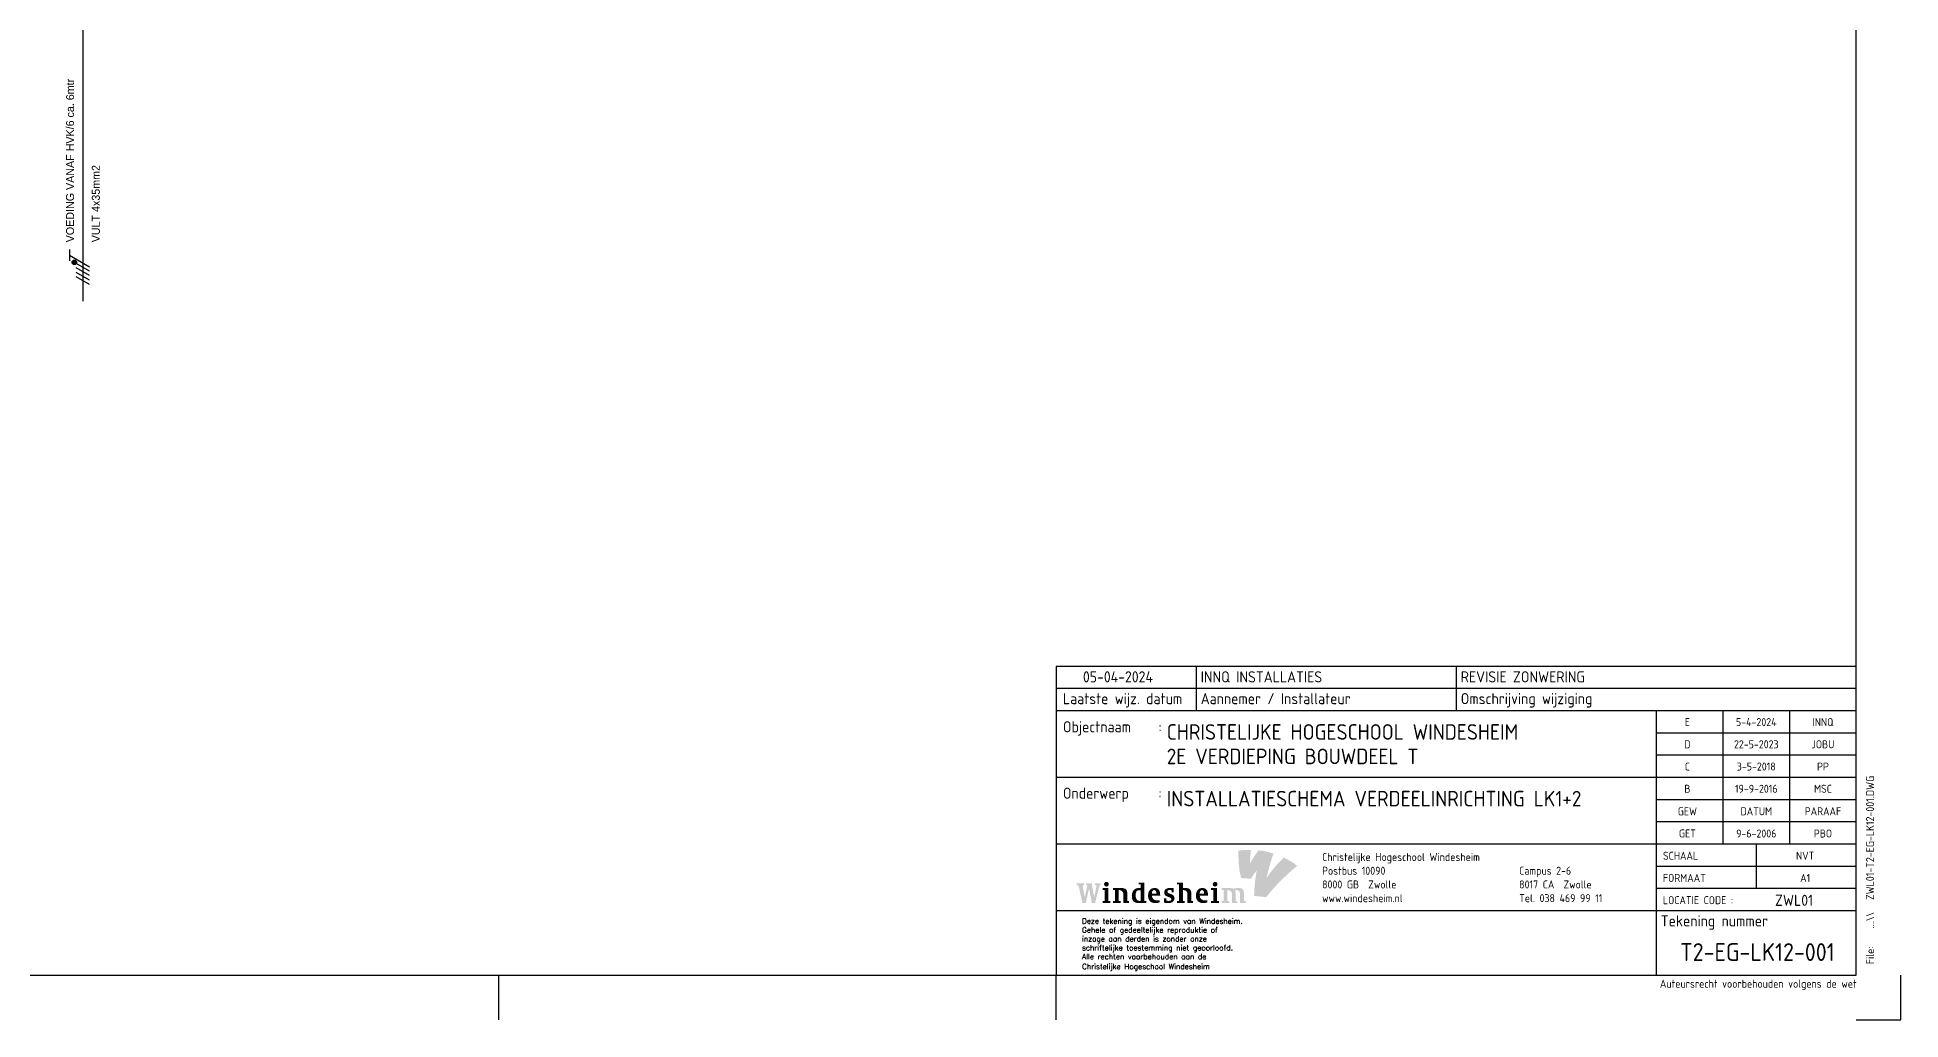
# Model space of a CAD drawing. Header units: millimetres. Extents: x 0 to 841, y 0 to 594.
# Drawn here: x 421.7 to 841, y 0 to 221.1 of the extents above; entities that cross this region are included whole.
import ezdxf
from ezdxf.enums import TextEntityAlignment as Align

# ---------------------------------------------------------------- set-up
doc = ezdxf.new("R2010")
doc.units = ezdxf.units.MM
doc.layers.get('0').update_dxf_attribs({"linetype": 'CONTINUOUS'})
for name, color, linetype in [('00att018', 1, 'CONTINUOUS'), ('00att025', 2, 'CONTINUOUS'), ('00att035', 3, 'CONTINUOUS'), ('00att050', 4, 'CONTINUOUS'), ('00kad018', 1, 'CONTINUOUS'), ('00kad025', 2, 'CONTINUOUS'), ('00kad070', 5, 'CONTINUOUS'), ('BL$2----_KADER', 7, 'CONTINUOUS'), ('BL$4----_STEMPEL', 7, 'CONTINUOUS'), ('EL$1----', 3, 'CONTINUOUS'), ('LAAG_1', 160, 'CONTINUOUS')]:
    doc.layers.add(name, color=color, linetype=linetype)
doc.styles.add('BURO-018', font='BUROFONT', dxfattribs={"height": 1.8})
doc.styles.add('EDU', font='ROMANS.SHX', dxfattribs={"height": 2.5})
doc.styles.add('ISO', font='isocp.shx')

# ---------------------------------------------------------------- blocks, each defined once
blk = doc.blocks.new('HL3')
at = {"color": 0, "linetype": 'Continuous'}
for p, q in [((-3, 6.98), (-3, 4.48)), ((-3, 5.73), (1.5, 3.13)), ((1.5, 2.13), (-1.5, 3.87)), ((1.5, 1.13), (-1.5, 2.87)), ((1.5, 0.13), (-1.5, 1.87)), ((1.5, -0.87), (-1.5, 0.87))]:
    blk.add_line(p, q, dxfattribs=at)
at = {"color": 0, "linetype": 'Continuous', "const_width": 0.5}
blk.add_lwpolyline([(-1.68, 4.12, 1), (-2.18, 4.12, 1)], format="xyb", close=True, dxfattribs=at)
at = {"color": 0, "linetype": 'Continuous'}
blk.add_circle((-1.93, 4.12), 0.5, dxfattribs=at)
blk = doc.blocks.new('a1-windesheim-hor')
at = {"layer": '00kad018', "color": 1}
for p, q in [((525.5, 10), (525.5, 0)), ((651, 0), (651, 10)), ((841, 0), (841, 10)), ((831, 0), (841, 0))]:
    blk.add_line(p, q, dxfattribs=at)
at = {"layer": '00kad070', "color": 5}
for p, q in [((831, 10), (831, 584)), ((20, 10), (831, 10))]:
    blk.add_line(p, q, dxfattribs=at)
at = {"layer": '00att018', "color": 1, "style": 'ISO'}
blk.add_text('Auteursrecht voorbehouden volgens de wet', height=1.8, dxfattribs=at).set_placement((831.08, 7.2), align=Align.RIGHT)
blk = doc.blocks.new('AI9-BLK4')
at = {"layer": 'LAAG_1'}
h = blk.add_hatch(color=40, dxfattribs=at)
edge = h.paths.add_edge_path()
edge.add_spline(control_points=[(7.13, 7.18), (4.76, 4.71), (2.6, 2.64), (-0.67, -2.09), (0, 0.48), (1.33, 5.88), (2.58, 8.98), (0.66, 9.66), (-2.22, 10.26), (-4.13, 10.42), (-5.47, 8.84), (-7.52, 5.49), (-8.07, 4.43), (-8, 6.89), (-7.74, 9.27), (-7.64, 10.61), (-9.57, 10.7), (-11, 10.61), (-13.21, 10.31), (-13.29, 6), (-13.05, 2.03), (-12.01, -2), (-10.76, -2.09), (-7.6, -2.36), (-7.6, -2.36), (-7.12, -1.66), (-6.13, -0.03), (-4.98, 1.41), (-5.44, -0.9), (-5.87, -4.06), (-6.06, -7.16), (-6.12, -8.14), (-6.15, -9.12), (-6.16, -10.06), (-4.67, -10.18), (-0.96, -10.58), (-0.72, -10.61), (-0.72, -10.61), (-0.71, -10.6), (-0.71, -10.6), (-0.7, -10.59), (-0.7, -10.58), (-0.69, -10.58), (0.69, -8.77), (2.26, -6.96), (3.63, -5.5), (4.7, -4.37), (5.74, -3.33), (6.72, -2.37), (9.27, 0.11), (11.5, 2.08), (13.21, 3.49), (11.03, 5.13), (9.48, 6.13), (7.13, 7.18)], knot_values=[0, 0, 0, 0, 1, 1, 1, 2, 2, 2, 3, 3, 3, 4, 4, 4, 5, 5, 5, 6, 6, 6, 7, 7, 7, 8, 8, 8, 9, 9, 9, 10, 10, 10, 11, 11, 11, 12, 12, 12, 13, 13, 13, 14, 14, 14, 15, 15, 15, 16, 16, 16, 17, 17, 17, 18, 18, 18, 18], degree=3, periodic=0)
h = blk.add_hatch(color=154, dxfattribs=at)
edge = h.paths.add_edge_path()
edge.add_spline(control_points=[(-0.71, -10.6), (-0.71, -10.6), (-0.71, -10.6), (-0.71, -10.6), (-0.74, -10.63), (-0.72, -10.62), (-0.71, -10.6)], knot_values=[0, 0, 0, 0, 1, 1, 1, 2, 2, 2, 2], degree=3, periodic=0)
h = blk.add_hatch(color=154, dxfattribs=at)
edge = h.paths.add_edge_path()
edge.add_spline(control_points=[(-0.71, -10.6), (-0.71, -10.6), (-0.7, -10.6), (-0.7, -10.6), (-0.67, -10.57), (-0.69, -10.59), (-0.71, -10.6)], knot_values=[0, 0, 0, 0, 1, 1, 1, 2, 2, 2, 2], degree=3, periodic=0)
blk = doc.blocks.new('AI9-BLK3')
at = {"layer": 'LAAG_1'}
h = blk.add_hatch(color=154, dxfattribs=at)
edge = h.paths.add_edge_path()
edge.add_spline(control_points=[(-27.78, 3.24), (-27.78, 3.24), (-29.75, -4.72), (-29.75, -4.72), (-29.75, -4.72), (-31.22, -4.72), (-31.22, -4.72), (-31.22, -4.72), (-32.46, 1.79), (-32.46, 1.79), (-32.46, 1.79), (-33.95, -4.72), (-33.95, -4.72), (-33.95, -4.72), (-35.41, -4.72), (-35.41, -4.72), (-35.41, -4.72), (-37.24, 3.24), (-37.24, 3.24), (-37.24, 3.24), (-38.03, 3.24), (-38.03, 3.24), (-38.03, 3.24), (-38.03, 4.16), (-38.03, 4.16), (-38.03, 4.16), (-34.81, 4.16), (-34.81, 4.16), (-34.81, 4.16), (-34.81, 3.24), (-34.81, 3.24), (-34.81, 3.24), (-35.38, 3.24), (-35.38, 3.24), (-35.38, 3.24), (-34.43, -2.11), (-34.43, -2.11), (-34.43, -2.11), (-33.18, 3.26), (-33.18, 3.26), (-33.18, 3.26), (-33.73, 3.26), (-33.73, 3.26), (-33.73, 3.26), (-33.73, 4.16), (-33.73, 4.16), (-33.73, 4.16), (-31.32, 4.16), (-31.32, 4.16), (-31.32, 4.16), (-30.15, -2.11), (-30.15, -2.11), (-30.15, -2.11), (-29.03, 3.24), (-29.03, 3.24), (-29.03, 3.24), (-29.84, 3.24), (-29.84, 3.24), (-29.84, 3.24), (-29.84, 4.16), (-29.84, 4.16), (-29.84, 4.16), (-27.18, 4.16), (-27.18, 4.16), (-27.18, 4.16), (-27.18, 3.24), (-27.18, 3.24), (-27.18, 3.24), (-27.78, 3.24), (-27.78, 3.24)], knot_values=[0, 0, 0, 0, 1, 1, 1, 2, 2, 2, 3, 3, 3, 4, 4, 4, 5, 5, 5, 6, 6, 6, 7, 7, 7, 8, 8, 8, 9, 9, 9, 10, 10, 10, 11, 11, 11, 12, 12, 12, 13, 13, 13, 14, 14, 14, 15, 15, 15, 16, 16, 16, 17, 17, 17, 18, 18, 18, 19, 19, 19, 20, 20, 20, 21, 21, 21, 22, 22, 22, 23, 23, 23, 23], degree=3, periodic=0)
h = blk.add_hatch(color=154, dxfattribs=at)
edge = h.paths.add_edge_path()
edge.add_spline(control_points=[(-26.42, -4.7), (-26.42, -4.7), (-26.42, -3.87), (-26.42, -3.87), (-26.42, -3.87), (-25.47, -3.87), (-25.47, -3.87), (-25.47, -3.87), (-25.47, 1.17), (-25.47, 1.17), (-25.47, 1.17), (-26.42, 1.17), (-26.42, 1.17), (-26.42, 1.17), (-26.42, 1.99), (-26.42, 1.99), (-26.42, 1.99), (-23.75, 1.99), (-23.75, 1.99), (-23.75, 1.99), (-23.75, -3.87), (-23.75, -3.87), (-23.75, -3.87), (-22.88, -3.87), (-22.88, -3.87), (-22.88, -3.87), (-22.88, -4.7), (-22.88, -4.7), (-22.88, -4.7), (-26.42, -4.7), (-26.42, -4.7)], knot_values=[0, 0, 0, 0, 1, 1, 1, 2, 2, 2, 3, 3, 3, 4, 4, 4, 5, 5, 5, 6, 6, 6, 7, 7, 7, 8, 8, 8, 9, 9, 9, 10, 10, 10, 10], degree=3, periodic=0)
edge = h.paths.add_edge_path()
edge.add_spline(control_points=[(-24.66, 2.67), (-25.25, 2.67), (-25.71, 3.15), (-25.71, 3.74), (-25.71, 4.33), (-25.25, 4.79), (-24.66, 4.79), (-24.07, 4.79), (-23.58, 4.33), (-23.58, 3.74), (-23.58, 3.15), (-24.07, 2.67), (-24.66, 2.67)], knot_values=[0, 0, 0, 0, 1, 1, 1, 2, 2, 2, 3, 3, 3, 4, 4, 4, 4], degree=3, periodic=0)
h = blk.add_hatch(color=154, dxfattribs=at)
edge = h.paths.add_edge_path()
edge.add_spline(control_points=[(-17.02, -4.7), (-17.02, -4.7), (-17.02, -0.94), (-17.02, -0.94), (-17.02, -0.3), (-17.19, 0.21), (-17.5, 0.52), (-17.87, 0.9), (-18.34, 1.07), (-18.89, 1.07), (-18.95, 1.07), (-19.03, 1.07), (-19.09, 1.06), (-19.09, 1.06), (-19.09, -3.87), (-19.09, -3.87), (-19.09, -3.87), (-18.24, -3.87), (-18.24, -3.87), (-18.24, -3.87), (-18.24, -4.7), (-18.24, -4.7), (-18.24, -4.7), (-21.72, -4.7), (-21.72, -4.7), (-21.72, -4.7), (-21.72, -3.87), (-21.72, -3.87), (-21.72, -3.87), (-20.8, -3.87), (-20.8, -3.87), (-20.8, -3.87), (-20.8, 1.17), (-20.8, 1.17), (-20.8, 1.17), (-21.72, 1.17), (-21.72, 1.17), (-21.72, 1.17), (-21.72, 1.99), (-21.72, 1.99), (-21.72, 1.99), (-19.44, 1.99), (-19.44, 1.99), (-19.15, 1.99), (-18.89, 2.03), (-18.56, 2.03), (-16.96, 2.03), (-16.32, 1.86), (-15.88, 1.41), (-15.46, 1), (-15.3, 0.57), (-15.3, -0.15), (-15.3, -0.15), (-15.3, -3.87), (-15.3, -3.87), (-15.3, -3.87), (-14.5, -3.87), (-14.5, -3.87), (-14.5, -3.87), (-14.5, -4.7), (-14.5, -4.7), (-14.5, -4.7), (-17.02, -4.7), (-17.02, -4.7)], knot_values=[0, 0, 0, 0, 1, 1, 1, 2, 2, 2, 3, 3, 3, 4, 4, 4, 5, 5, 5, 6, 6, 6, 7, 7, 7, 8, 8, 8, 9, 9, 9, 10, 10, 10, 11, 11, 11, 12, 12, 12, 13, 13, 13, 14, 14, 14, 15, 15, 15, 16, 16, 16, 17, 17, 17, 18, 18, 18, 19, 19, 19, 20, 20, 20, 21, 21, 21, 21], degree=3, periodic=0)
h = blk.add_hatch(color=154, dxfattribs=at)
edge = h.paths.add_edge_path(flags=16)
edge.add_spline(control_points=[(-6.76, -4.7), (-6.76, -4.7), (-6.76, -3.87), (-6.76, -3.87), (-6.76, -3.87), (-7.62, -3.87), (-7.62, -3.87), (-7.62, -3.87), (-7.62, 4.46), (-7.62, 4.46), (-7.62, 4.46), (-10.2, 4.46), (-10.2, 4.46), (-10.2, 4.46), (-10.2, 3.64), (-10.2, 3.64), (-10.2, 3.64), (-9.32, 3.64), (-9.32, 3.64), (-9.32, 3.64), (-9.32, 1.95), (-9.32, 1.95), (-9.59, 2), (-9.79, 2.04), (-10.19, 2.04), (-11.95, 2.04), (-13.23, 0.68), (-13.23, -1.45), (-13.23, -3.83), (-12.29, -4.77), (-10.28, -4.77), (-9.86, -4.77), (-9.32, -4.7), (-9.12, -4.7), (-9.12, -4.7), (-6.76, -4.7), (-6.76, -4.7)], knot_values=[0, 0, 0, 0, 1, 1, 1, 2, 2, 2, 3, 3, 3, 4, 4, 4, 5, 5, 5, 6, 6, 6, 7, 7, 7, 8, 8, 8, 9, 9, 9, 10, 10, 10, 11, 11, 11, 12, 12, 12, 12], degree=3, periodic=0)
edge = h.paths.add_edge_path()
edge.add_spline(control_points=[(-9.28, -3.73), (-9.49, -3.76), (-9.62, -3.78), (-9.79, -3.78), (-10.77, -3.78), (-11.52, -3.12), (-11.52, -1.21), (-11.52, 0.4), (-10.88, 1.06), (-10, 1.06), (-9.71, 1.06), (-9.48, 1.02), (-9.28, 0.97), (-9.28, 0.97), (-9.28, -3.73), (-9.28, -3.73)], knot_values=[0, 0, 0, 0, 1, 1, 1, 2, 2, 2, 3, 3, 3, 4, 4, 4, 5, 5, 5, 5], degree=3, periodic=0)
h = blk.add_hatch(color=154, dxfattribs=at)
edge = h.paths.add_edge_path(flags=16)
edge.add_spline(control_points=[(-0.43, -1.4), (-0.43, 1.03), (-1.16, 2.05), (-3.05, 2.05), (-4.8, 2.05), (-5.93, 0.7), (-5.93, -1.35), (-5.93, -3.59), (-4.75, -4.76), (-2.66, -4.76), (-1.92, -4.76), (-1.25, -4.65), (-0.71, -4.43), (-0.71, -4.43), (-0.71, -3.47), (-0.71, -3.47), (-1.15, -3.57), (-1.59, -3.59), (-2.01, -3.59), (-3.43, -3.59), (-4.18, -2.54), (-4.18, -1.4), (-4.18, -1.4), (-0.43, -1.4), (-0.43, -1.4)], knot_values=[0, 0, 0, 0, 1, 1, 1, 2, 2, 2, 3, 3, 3, 4, 4, 4, 5, 5, 5, 6, 6, 6, 7, 7, 7, 8, 8, 8, 8], degree=3, periodic=0)
edge = h.paths.add_edge_path()
edge.add_spline(control_points=[(-2.19, -0.48), (-2.19, -0.48), (-4.21, -0.48), (-4.21, -0.48), (-4.21, 0.48), (-3.76, 1.08), (-3.17, 1.08), (-2.58, 1.08), (-2.19, 0.63), (-2.19, -0.48)], knot_values=[0, 0, 0, 0, 1, 1, 1, 2, 2, 2, 3, 3, 3, 3], degree=3, periodic=0)
h = blk.add_hatch(color=154, dxfattribs=at)
edge = h.paths.add_edge_path()
edge.add_spline(control_points=[(3.18, -4.79), (2.42, -4.79), (1.53, -4.63), (1.31, -4.55), (1.31, -4.55), (1.31, -2.67), (1.31, -2.67), (1.31, -2.67), (2.34, -2.67), (2.34, -2.67), (2.34, -2.67), (2.34, -3.62), (2.34, -3.62), (2.58, -3.7), (2.94, -3.79), (3.32, -3.79), (4.14, -3.79), (4.53, -3.52), (4.53, -3.03), (4.53, -2.53), (4.09, -2.3), (3.53, -2.1), (3.53, -2.1), (2.71, -1.81), (2.71, -1.81), (1.84, -1.5), (1.32, -0.99), (1.32, 0.08), (1.32, 1.19), (2.31, 2.08), (3.93, 2.08), (4.57, 2.08), (5.29, 2), (5.66, 1.88), (5.66, 1.88), (5.66, 0.04), (5.66, 0.04), (5.66, 0.04), (4.69, 0.04), (4.69, 0.04), (4.69, 0.04), (4.69, 1), (4.69, 1), (4.43, 1.07), (4.17, 1.11), (3.89, 1.11), (3.16, 1.11), (2.8, 0.83), (2.8, 0.37), (2.8, -0.04), (3.05, -0.24), (3.64, -0.43), (3.64, -0.43), (4.44, -0.7), (4.44, -0.7), (5.37, -1.01), (6, -1.57), (6, -2.6), (6, -4), (4.84, -4.79), (3.18, -4.79)], knot_values=[0, 0, 0, 0, 1, 1, 1, 2, 2, 2, 3, 3, 3, 4, 4, 4, 5, 5, 5, 6, 6, 6, 7, 7, 7, 8, 8, 8, 9, 9, 9, 10, 10, 10, 11, 11, 11, 12, 12, 12, 13, 13, 13, 14, 14, 14, 15, 15, 15, 16, 16, 16, 17, 17, 17, 18, 18, 18, 19, 19, 19, 20, 20, 20, 20], degree=3, periodic=0)
h = blk.add_hatch(color=154, dxfattribs=at)
edge = h.paths.add_edge_path()
edge.add_spline(control_points=[(11.81, -4.7), (11.81, -4.7), (11.81, -1.02), (11.81, -1.02), (11.81, -0.32), (11.67, 0.19), (11.34, 0.52), (10.95, 0.91), (10.48, 1.07), (9.97, 1.07), (9.88, 1.07), (9.79, 1.06), (9.75, 1.06), (9.75, 1.06), (9.75, -3.87), (9.75, -3.87), (9.75, -3.87), (10.59, -3.87), (10.59, -3.87), (10.59, -3.87), (10.59, -4.7), (10.59, -4.7), (10.59, -4.7), (7.11, -4.7), (7.11, -4.7), (7.11, -4.7), (7.11, -3.87), (7.11, -3.87), (7.11, -3.87), (8.03, -3.87), (8.03, -3.87), (8.03, -3.87), (8.03, 3.64), (8.03, 3.64), (8.03, 3.64), (7.16, 3.64), (7.16, 3.64), (7.16, 3.64), (7.16, 4.46), (7.16, 4.46), (7.16, 4.46), (9.75, 4.46), (9.75, 4.46), (9.75, 4.46), (9.75, 1.99), (9.75, 1.99), (9.93, 2), (10.23, 2.03), (10.54, 2.03), (11.88, 2.03), (12.52, 1.84), (12.96, 1.4), (13.39, 0.97), (13.53, 0.51), (13.53, -0.15), (13.53, -0.15), (13.53, -3.87), (13.53, -3.87), (13.53, -3.87), (14.34, -3.87), (14.34, -3.87), (14.34, -3.87), (14.34, -4.7), (14.34, -4.7), (14.34, -4.7), (11.81, -4.7), (11.81, -4.7)], knot_values=[0, 0, 0, 0, 1, 1, 1, 2, 2, 2, 3, 3, 3, 4, 4, 4, 5, 5, 5, 6, 6, 6, 7, 7, 7, 8, 8, 8, 9, 9, 9, 10, 10, 10, 11, 11, 11, 12, 12, 12, 13, 13, 13, 14, 14, 14, 15, 15, 15, 16, 16, 16, 17, 17, 17, 18, 18, 18, 19, 19, 19, 20, 20, 20, 21, 21, 21, 22, 22, 22, 22], degree=3, periodic=0)
h = blk.add_hatch(color=154, dxfattribs=at)
edge = h.paths.add_edge_path(flags=16)
edge.add_spline(control_points=[(21.09, -1.4), (21.09, 1.03), (20.36, 2.05), (18.47, 2.05), (16.72, 2.05), (15.6, 0.7), (15.6, -1.35), (15.6, -3.59), (16.77, -4.76), (18.87, -4.76), (19.6, -4.76), (20.27, -4.65), (20.81, -4.43), (20.81, -4.43), (20.81, -3.47), (20.81, -3.47), (20.37, -3.57), (19.93, -3.59), (19.52, -3.59), (18.09, -3.59), (17.35, -2.54), (17.35, -1.4), (17.35, -1.4), (21.09, -1.4), (21.09, -1.4)], knot_values=[0, 0, 0, 0, 1, 1, 1, 2, 2, 2, 3, 3, 3, 4, 4, 4, 5, 5, 5, 6, 6, 6, 7, 7, 7, 8, 8, 8, 8], degree=3, periodic=0)
edge = h.paths.add_edge_path()
edge.add_spline(control_points=[(19.33, -0.48), (19.33, -0.48), (17.31, -0.48), (17.31, -0.48), (17.31, 0.48), (17.76, 1.08), (18.35, 1.08), (18.94, 1.08), (19.33, 0.63), (19.33, -0.48)], knot_values=[0, 0, 0, 0, 1, 1, 1, 2, 2, 2, 3, 3, 3, 3], degree=3, periodic=0)
h = blk.add_hatch(color=154, dxfattribs=at)
edge = h.paths.add_edge_path()
edge.add_spline(control_points=[(22.47, -4.7), (22.47, -4.7), (22.47, -3.87), (22.47, -3.87), (22.47, -3.87), (23.42, -3.87), (23.42, -3.87), (23.42, -3.87), (23.42, 1.17), (23.42, 1.17), (23.42, 1.17), (22.47, 1.17), (22.47, 1.17), (22.47, 1.17), (22.47, 1.99), (22.47, 1.99), (22.47, 1.99), (25.13, 1.99), (25.13, 1.99), (25.13, 1.99), (25.13, -3.87), (25.13, -3.87), (25.13, -3.87), (26, -3.87), (26, -3.87), (26, -3.87), (26, -4.7), (26, -4.7), (26, -4.7), (22.47, -4.7), (22.47, -4.7)], knot_values=[0, 0, 0, 0, 1, 1, 1, 2, 2, 2, 3, 3, 3, 4, 4, 4, 5, 5, 5, 6, 6, 6, 7, 7, 7, 8, 8, 8, 9, 9, 9, 10, 10, 10, 10], degree=3, periodic=0)
edge = h.paths.add_edge_path()
edge.add_spline(control_points=[(24.23, 2.67), (23.64, 2.67), (23.18, 3.15), (23.18, 3.74), (23.18, 4.33), (23.64, 4.79), (24.23, 4.79), (24.82, 4.79), (25.31, 4.33), (25.31, 3.74), (25.31, 3.15), (24.82, 2.67), (24.23, 2.67)], knot_values=[0, 0, 0, 0, 1, 1, 1, 2, 2, 2, 3, 3, 3, 4, 4, 4, 4], degree=3, periodic=0)
h = blk.add_hatch(color=154, dxfattribs=at)
edge = h.paths.add_edge_path()
edge.add_spline(control_points=[(35.52, -4.7), (35.52, -4.7), (35.52, -0.89), (35.52, -0.89), (35.52, -0.3), (35.34, 0.21), (35.04, 0.52), (34.66, 0.9), (34.24, 1.07), (33.55, 1.07), (33.41, 1.07), (33.28, 1.05), (33.17, 1.03), (33.4, 0.83), (33.52, 0.35), (33.52, -0.07), (33.52, -0.07), (33.52, -3.87), (33.52, -3.87), (33.52, -3.87), (34.3, -3.87), (34.3, -3.87), (34.3, -3.87), (34.3, -4.7), (34.3, -4.7), (34.3, -4.7), (31.82, -4.7), (31.82, -4.7), (31.82, -4.7), (31.82, -0.89), (31.82, -0.89), (31.82, -0.18), (31.64, 0.24), (31.34, 0.53), (30.95, 0.92), (30.5, 1.07), (30.01, 1.07), (29.96, 1.07), (29.9, 1.06), (29.8, 1.06), (29.8, 1.06), (29.8, -3.87), (29.8, -3.87), (29.8, -3.87), (30.64, -3.87), (30.64, -3.87), (30.64, -3.87), (30.64, -4.7), (30.64, -4.7), (30.64, -4.7), (27.17, -4.7), (27.17, -4.7), (27.17, -4.7), (27.17, -3.87), (27.17, -3.87), (27.17, -3.87), (28.09, -3.87), (28.09, -3.87), (28.09, -3.87), (28.09, 1.17), (28.09, 1.17), (28.09, 1.17), (27.17, 1.17), (27.17, 1.17), (27.17, 1.17), (27.17, 1.99), (27.17, 1.99), (27.17, 1.99), (29.58, 1.99), (29.58, 1.99), (29.86, 1.99), (30.2, 2.03), (30.42, 2.03), (31.35, 2.03), (31.94, 1.93), (32.49, 1.67), (32.96, 1.86), (33.67, 2.01), (34.45, 2.01), (35.63, 2.01), (36.25, 1.82), (36.67, 1.4), (37.08, 0.99), (37.23, 0.53), (37.23, -0.08), (37.23, -0.08), (37.23, -3.87), (37.23, -3.87), (37.23, -3.87), (38.03, -3.87), (38.03, -3.87), (38.03, -3.87), (38.03, -4.7), (38.03, -4.7), (38.03, -4.7), (35.52, -4.7), (35.52, -4.7)], knot_values=[0, 0, 0, 0, 1, 1, 1, 2, 2, 2, 3, 3, 3, 4, 4, 4, 5, 5, 5, 6, 6, 6, 7, 7, 7, 8, 8, 8, 9, 9, 9, 10, 10, 10, 11, 11, 11, 12, 12, 12, 13, 13, 13, 14, 14, 14, 15, 15, 15, 16, 16, 16, 17, 17, 17, 18, 18, 18, 19, 19, 19, 20, 20, 20, 21, 21, 21, 22, 22, 22, 23, 23, 23, 24, 24, 24, 25, 25, 25, 26, 26, 26, 27, 27, 27, 28, 28, 28, 29, 29, 29, 30, 30, 30, 31, 31, 31, 32, 32, 32, 32], degree=3, periodic=0)
blk = doc.blocks.new('CHW_ONDERHOEK')
at = {"layer": '00kad025', "color": 2}
for p, q in [((-190, 79.5), (-190, 69.5)), ((-10, 79.5), (-190, 79.5)), ((-158.5, 79.5), (-158.5, 69.5)), ((-100, 79.5), (-100, 69.5)), ((-10, 74.5), (-190, 74.5)), ((-40, 69.5), (-40, 39.5)), ((-25, 69.5), (-25, 39.5)), ((-10, 64.5), (-55, 64.5)), ((-10, 59.5), (-55, 59.5)), ((-10, 54.5), (-55, 54.5)), ((-10, 49.5), (-55, 49.5)), ((-32.5, 39.5), (-32.5, 34.5)), ((-32.5, 34.5), (-32.5, 29.5))]:
    blk.add_line(p, q, dxfattribs=at)
at = {"layer": '00kad070', "color": 5}
for p, q in [((-10, 69.5), (-190, 69.5)), ((-190, 69.5), (-190, 10)), ((-55, 69.5), (-55, 10)), ((-55, 54.5), (-190, 54.5)), ((-10, 44.5), (-55, 44.5)), ((-10, 39.5), (-190, 39.5)), ((-10, 34.5), (-55, 34.5)), ((-10, 29.5), (-55, 29.5)), ((-55, 24.5), (-190, 24.5)), ((-10, 24.5), (-55, 24.5))]:
    blk.add_line(p, q, dxfattribs=at)
at = {"color": 7, "xscale": 0.5, "yscale": 0.5, "zscale": 0.5}
for name, p in [('AI9-BLK4', (-142.4, 32.89)), ('AI9-BLK3', (-166.39, 28.63))]:
    blk.add_blockref(name, p, dxfattribs=at)
at = {"color": 1, "style": 'ISO'}
for s, p in [('Christelijke Hogeschool Windesheim', (-130.19, 35.71)), ('Postbus 10090', (-130.19, 32.63)), ('Campus 2-6', (-85.85, 32.63)), ('8000 GB  Zwolle', (-130.19, 29.54)), ('8017 CA  Zwolle', (-85.85, 29.54)), ('www.windesheim.nl', (-130.19, 26.45)), ('Tel. 038 469 99 11', (-85.85, 26.45))]:
    blk.add_text(s, height=1.8, dxfattribs=at).set_placement(p)
at = {"layer": '00att018', "color": 1, "style": 'ISO'}
for s, p in [('GEW', (-48, 46)), ('DATUM', (-32.5, 46)), ('PARAAF', (-17.5, 46)), ('GET', (-48, 41))]:
    blk.add_text(s, height=1.8, dxfattribs=at).set_placement(p, align=Align.CENTER)
for s, p in [('SCHAAL', (-53.5, 36)), ('FORMAAT', (-53.5, 31))]:
    blk.add_text(s, height=1.8, dxfattribs=at).set_placement(p)
at = {"layer": '00att018', "color": 1, "linetype": 'Continuous', "style": 'EDU'}
for s, p in [('Deze tekening is eigendom van Windesheim.', (-184.2, 21.6)), ('Gehele of gedeeltelijke reproduktie of', (-184.2, 19.6)), ('inzage aan derden is zonder onze', (-184.2, 17.6)), ('schriftelijke toestemming niet geoorloofd.', (-184.2, 15.6)), ('Alle rechten voorbehouden aan de', (-184.2, 13.6)), ('Christelijke Hogeschool Windesheim', (-184.2, 11.38))]:
    blk.add_text(s, height=1.2, dxfattribs=at).set_placement(p)
at = {"layer": '00att018', "color": 1, "style": 'ISO', "width": 0.9}
blk.add_text('....\\\\', height=1.8, rotation=90, dxfattribs=at).set_placement((-6, 20.5))
at = {"layer": '00att018', "color": 1, "style": 'ISO'}
blk.add_text('File:', height=1.8, rotation=90, dxfattribs=at).set_placement((-6, 12.5))
for tag, p in [('WZ_CODED', (-48, 66.07)), ('WZ_DATUMD', (-32.5, 66.07)), ('WZ_WZGOEDD', (-17.5, 66.07)), ('WZ_CODEC', (-48, 61.07)), ('WZ_DATUMC', (-32.5, 61.07)), ('WZ_WZGOEDC', (-17.5, 61.07)), ('WZ_CODEB', (-48, 56.07)), ('WZ_DATUMB', (-32.5, 56.07)), ('WZ_WZGOEDB', (-17.5, 56.07)), ('WZ_CODEA', (-48, 51.07)), ('WZ_DATUMA', (-32.5, 51.07)), ('WZ_WZGOEDA', (-17.5, 51.07)), ('TKDATCREAT', (-32.5, 41)), ('TKINIT', (-17.5, 41)), ('TKSCHAAL', (-21.5, 36)), ('TKFORMAAT', (-21.5, 31))]:
    blk.add_attdef(tag, text='', height=1.8, dxfattribs=at).set_placement(p, align=Align.CENTER)
blk.add_attdef('DWGNAME', (-6, 26.93), '', height=1.8, rotation=90, dxfattribs=at)
at = {"layer": '00att025', "color": 2, "style": 'ISO'}
for s, p in [('Objectnaam', (-188.5, 64.67)), ('Onderwerp', (-188.5, 49.72)), ('Tekening nummer', (-54, 21))]:
    blk.add_text(s, height=2.5, dxfattribs=at).set_placement(p)
at = {"layer": '00att025', "style": 'ISO'}
for p in [(-167.02, 64.67), (-167.02, 49.78)]:
    blk.add_text(':', height=2.5, dxfattribs=at).set_placement(p)
at = {"layer": '00att025', "color": 1, "style": 'ISO'}
blk.add_text('LOCATIE CODE :', height=1.8, dxfattribs=at).set_placement((-53.5, 26))
at = {"layer": '00att025', "color": 2, "style": 'ISO'}
for tag, p in [('WZ_DATUM', (-184, 75.9)), ('WZ_AANNEMER_INSTALATEUR', (-157.5, 75.9)), ('WZ_OMSCHR', (-99, 75.9))]:
    blk.add_attdef(tag, p, '', height=2.5, dxfattribs=at)
at = {"layer": '00att025', "color": 3, "style": 'ISO'}
blk.add_attdef('TKVRIJ2', text='', height=2.5, dxfattribs=at).set_placement((-24, 25.62), align=Align.CENTER)
at = {"layer": '00att035', "color": 3, "style": 'ISO'}
for s, p in [('Laatste wijz. datum', (-188.5, 71)), ('Aannemer / Installateur', (-157.5, 71)), ('Omschrijving wijziging', (-99, 71))]:
    blk.add_text(s, height=2.5, dxfattribs=at).set_placement(p)
for tag, p in [('PROMSCHR', (-165.14, 63)), ('TK1OMSCHR', (-165.14, 57.5)), ('TK2OMSCHR', (-165.14, 48)), ('TKVRIJ1', (-165.14, 42.5))]:
    blk.add_attdef(tag, p, '', height=3.5, dxfattribs=at)
at = {"layer": '00att050', "color": 4, "style": 'ISO'}
blk.add_attdef('TKFASE', text='', height=5, dxfattribs=at).set_placement((-14.5, 82), align=Align.RIGHT)
blk.add_attdef('TKTEKNR', text='', height=5, dxfattribs=at).set_placement((-32.25, 13.23), align=Align.CENTER)

msp = doc.modelspace()

# ---------------------------------------------------------------- linework, layer by layer
at = {"layer": 'EL$1----', "ltscale": 0.2}
msp.add_line((432, 237), (432, 161.71), dxfattribs=at)

# ---------------------------------------------------------------- block references
at = {"layer": 'BL$2----_KADER'}
msp.add_blockref('a1-windesheim-hor', (0, 0), dxfattribs=at)
at = {"layer": 'BL$4----_STEMPEL'}
ref = msp.add_blockref('CHW_ONDERHOEK', (841, 0), dxfattribs=at)
ref.add_attrib('TKTEKNR', 'T2-EG-LK12-001', dxfattribs={"layer": '00att050', "color": 4, "height": 4, "rotation": 360, "style": 'ISO'}).set_placement((808.75, 13.23), align=Align.CENTER)
ref.add_attrib('WZ_CODEA', 'B', dxfattribs={"layer": '00att018', "color": 1, "height": 1.8, "rotation": 360, "style": 'ISO'}).set_placement((793, 51.07), align=Align.CENTER)
ref.add_attrib('WZ_DATUMA', '19-9-2016', dxfattribs={"layer": '00att018', "color": 1, "height": 1.8, "rotation": 360, "style": 'ISO'}).set_placement((808.5, 51.07), align=Align.CENTER)
ref.add_attrib('WZ_WZGOEDA', 'MSC', dxfattribs={"layer": '00att018', "color": 1, "height": 1.8, "rotation": 360, "style": 'ISO'}).set_placement((823.5, 51.07), align=Align.CENTER)
ref.add_attrib('WZ_CODEB', 'C', dxfattribs={"layer": '00att018', "color": 1, "height": 1.8, "rotation": 360, "style": 'ISO'}).set_placement((793, 56.07), align=Align.CENTER)
ref.add_attrib('WZ_DATUMB', '3-5-2018', dxfattribs={"layer": '00att018', "color": 1, "height": 1.8, "rotation": 360, "style": 'ISO'}).set_placement((808.5, 56.07), align=Align.CENTER)
ref.add_attrib('WZ_WZGOEDB', 'PP', dxfattribs={"layer": '00att018', "color": 1, "height": 1.8, "rotation": 360, "style": 'ISO'}).set_placement((823.5, 56.07), align=Align.CENTER)
ref.add_attrib('WZ_CODEC', 'D', dxfattribs={"layer": '00att018', "color": 1, "height": 1.8, "rotation": 360, "style": 'ISO'}).set_placement((793, 61.07), align=Align.CENTER)
ref.add_attrib('WZ_DATUMC', '22-5-2023', dxfattribs={"layer": '00att018', "color": 1, "height": 1.8, "rotation": 360, "style": 'ISO'}).set_placement((808.5, 61.07), align=Align.CENTER)
ref.add_attrib('WZ_WZGOEDC', 'JOBU', dxfattribs={"layer": '00att018', "color": 1, "height": 1.8, "rotation": 360, "style": 'ISO'}).set_placement((823.5, 61.07), align=Align.CENTER)
ref.add_attrib('WZ_CODED', 'E', dxfattribs={"layer": '00att018', "color": 1, "height": 1.8, "rotation": 360, "style": 'ISO'}).set_placement((793, 66.07), align=Align.CENTER)
ref.add_attrib('WZ_DATUMD', '5-4-2024', dxfattribs={"layer": '00att018', "color": 1, "height": 1.8, "rotation": 360, "style": 'ISO'}).set_placement((808.5, 66.07), align=Align.CENTER)
ref.add_attrib('WZ_WZGOEDD', 'INNQ', dxfattribs={"layer": '00att018', "color": 1, "height": 1.8, "rotation": 360, "style": 'ISO'}).set_placement((823.5, 66.07), align=Align.CENTER)
ref.add_attrib('TKDATCREAT', '9-6-2006', dxfattribs={"layer": '00att018', "color": 1, "height": 1.8, "rotation": 360, "style": 'ISO'}).set_placement((808.5, 41), align=Align.CENTER)
ref.add_attrib('TKINIT', 'PBO', dxfattribs={"layer": '00att018', "color": 1, "height": 1.8, "rotation": 360, "style": 'ISO'}).set_placement((823.5, 41), align=Align.CENTER)
ref.add_attrib('TKSCHAAL', 'NVT', dxfattribs={"layer": '00att018', "color": 1, "height": 1.8, "rotation": 360, "style": 'ISO'}).set_placement((819.5, 36), align=Align.CENTER)
ref.add_attrib('TKFORMAAT', 'A1', dxfattribs={"layer": '00att018', "color": 1, "height": 1.8, "rotation": 360, "style": 'ISO'}).set_placement((819.5, 31), align=Align.CENTER)
ref.add_attrib('TKVRIJ2', 'ZWL01', dxfattribs={"layer": '00att025', "color": 3, "height": 2.5, "rotation": 360, "style": 'ISO'}).set_placement((817, 25.62), align=Align.CENTER)
ref.add_attrib('PROMSCHR', 'CHRISTELIJKE HOGESCHOOL WINDESHEIM', (675.86, 63), dxfattribs={"layer": '00att035', "color": 3, "height": 3.5, "rotation": 360, "style": 'ISO'})
ref.add_attrib('TK2OMSCHR', 'INSTALLATIESCHEMA VERDEELINRICHTING LK1+2', (675.86, 48), dxfattribs={"layer": '00att035', "color": 3, "height": 3.5, "rotation": 360, "style": 'ISO'})
ref.add_attrib('TKFILE', 'ZWL01-T2-EG-LK12-001.DWG', (835, 26.93), dxfattribs={"layer": '00att018', "color": 1, "height": 1.8, "rotation": 90, "style": 'ISO'})
ref.add_attrib('TK1OMSCHR', '2E VERDIEPING BOUWDEEL T', (675.86, 57.5), dxfattribs={"layer": '00att035', "color": 3, "height": 3.5, "rotation": 360, "style": 'ISO'})
ref.add_attrib('WZ_DATUM', '05-04-2024', (657, 75.9), dxfattribs={"layer": '00att025', "color": 2, "height": 2.5, "rotation": 360, "style": 'ISO'})
ref.add_attrib('WZ_AANNEMER_INSTALATEUR', 'INNQ INSTALLATIES', (683.5, 75.9), dxfattribs={"layer": '00att025', "color": 2, "height": 2.5, "rotation": 360, "style": 'ISO'})
ref.add_attrib('WZ_OMSCHR', 'REVISIE ZONWERING', (742, 75.9), dxfattribs={"layer": '00att025', "color": 2, "height": 2.5, "rotation": 360, "style": 'ISO'})
at = {"layer": 'EL$1----', "ltscale": 0.2}
msp.add_blockref('HL3', (432, 166.29), dxfattribs=at)

# ---------------------------------------------------------------- texts
at = {"layer": 'EL$1----', "color": 1, "linetype": 'Continuous', "ltscale": 0.2, "style": 'BURO-018'}
msp.add_text('VOEDING VANAF HVK/6 ca. 6mtr', height=1.8, rotation=90, dxfattribs=at).set_placement((430, 174.93))
msp.add_text('VULT 4x35mm2', height=1.8, rotation=90, dxfattribs=at).set_placement((434, 174.93), align=Align.TOP_LEFT)

doc.saveas('drawing.dxf')
